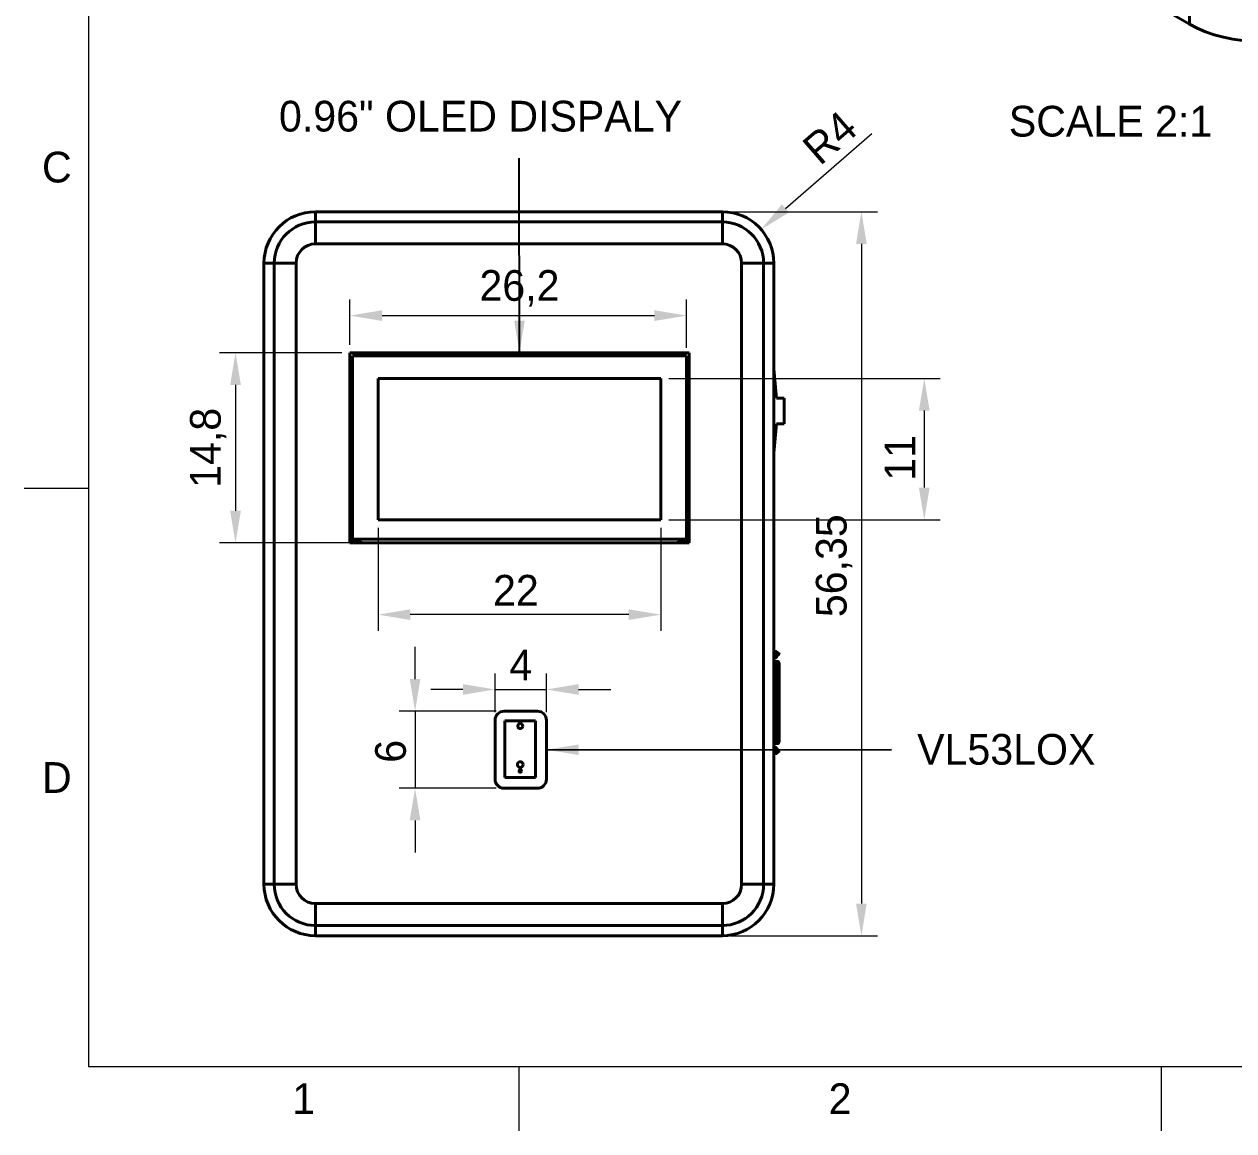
# Model space of a CAD drawing. Header units: millimetres. Extents: x 15 to 292, y 5 to 205.
# Drawn here: x 15 to 109.1, y 5 to 91.1 of the extents above; entities that cross this region are included whole.
import ezdxf

# ---------------------------------------------------------------- set-up
doc = ezdxf.new("R2010")
doc.units = ezdxf.units.MM
for name, color, linetype in [('Annotations', 7, 'Continuous'), ('Border', 7, 'Continuous'), ('Geometries', 7, 'Continuous')]:
    doc.layers.add(name, color=color, linetype=linetype)
doc.styles.add('Shapr4', font='txt', dxfattribs={"height": 2.3925})
doc.styles.add('Shapr5', font='txt', dxfattribs={"height": 1.19625})
doc.styles.add('Shapr8', font='txt', dxfattribs={"height": 2.3925})
doc.dimstyles.new('ISO-25', dxfattribs={"dimtxt": 2.5, "dimasz": 2.5, "dimexe": 1.25, "dimexo": 0.625, "dimtad": 1, "dimtxsty": 'Standard', "dimcen": 2.5, "dimadec": 0, "dimazin": 0, "dimtfac": 1, "dimtmove": 0, "dimatfit": 3, "dimfxl": 1, "dimarcsym": 0})

# ---------------------------------------------------------------- blocks, each defined once
blk = doc.blocks.new('*D2')
at = {"layer": 'Annotations', "color": 0, "linetype": 'Continuous', "lineweight": 15}
for p, q in [((69.962, 76.538), (81.407, 76.538)), ((80.157, 74.038), (80.157, 22.688)), ((69.962, 20.188), (81.407, 20.188))]:
    blk.add_line(p, q, dxfattribs=at)
at = {"layer": 'Annotations', "color": 0}
for points in [[(80.574, 74.038), (79.74, 74.038), (80.157, 76.538)], [(79.74, 22.688), (80.574, 22.688), (80.157, 20.188)]]:
    blk.add_solid(points, dxfattribs=at)
at = {"layer": 'Defpoints', "color": 0}
for p in [(69.337, 76.538), (69.337, 20.188), (80.157, 20.188)]:
    blk.add_point(p, dxfattribs=at)
at = {"layer": 'Annotations', "color": 0, "lineweight": 15, "insert": (78.033, 48.987), "char_height": 2.3925, "attachment_point": 5, "rotation": 90, "style": 'Shapr4'}
blk.add_mtext('\\A1;56,35', dxfattribs=at)
blk = doc.blocks.new('*D3')
at = {"layer": 'Annotations', "color": 0, "linetype": 'Continuous', "lineweight": 15}
for p, q in [((39.725, 65.563), (30.196, 65.563)), ((31.446, 63.063), (31.446, 53.263)), ((40.738, 50.763), (30.196, 50.763))]:
    blk.add_line(p, q, dxfattribs=at)
at = {"layer": 'Annotations', "color": 0}
for points in [[(31.863, 63.063), (31.03, 63.063), (31.446, 65.563)], [(31.03, 53.263), (31.863, 53.263), (31.446, 50.763)]]:
    blk.add_solid(points, dxfattribs=at)
at = {"layer": 'Defpoints', "color": 0}
for p in [(40.35, 65.563), (31.446, 50.763), (41.363, 50.763)]:
    blk.add_point(p, dxfattribs=at)
at = {"layer": 'Annotations', "color": 0, "lineweight": 15, "insert": (29.322, 58.163), "char_height": 2.3925, "attachment_point": 5, "rotation": 90, "style": 'Shapr4'}
blk.add_mtext('\\A1;14,8', dxfattribs=at)
blk = doc.blocks.new('*D9')
at = {"layer": 'Annotations', "color": 0, "linetype": 'Continuous', "lineweight": 15}
blk.add_line((74.245, 76.8), (80.975, 82.642), dxfattribs=at)
at = {"layer": 'Annotations', "color": 0}
blk.add_solid([(73.972, 77.114), (74.519, 76.485), (72.358, 75.161)], dxfattribs=at)
at = {"layer": 'Defpoints', "color": 0}
for p in [(72.358, 75.161), (69.337, 72.538)]:
    blk.add_point(p, dxfattribs=at)
at = {"layer": 'Annotations', "color": 0, "lineweight": 15, "insert": (77.698, 82.308), "char_height": 2.3925, "attachment_point": 5, "rotation": 40.96643, "style": 'Shapr4'}
blk.add_mtext('\\A1;R4', dxfattribs=at)
blk = doc.blocks.new('*D10')
at = {"layer": 'Annotations', "color": 0, "linetype": 'Continuous', "lineweight": 15}
for p, q in [((40.35, 66.188), (40.35, 69.705)), ((66.55, 65.938), (66.55, 69.705)), ((42.85, 68.455), (64.05, 68.455))]:
    blk.add_line(p, q, dxfattribs=at)
at = {"layer": 'Annotations', "color": 0}
for points in [[(42.85, 68.872), (42.85, 68.039), (40.35, 68.455)], [(64.05, 68.039), (64.05, 68.872), (66.55, 68.455)]]:
    blk.add_solid(points, dxfattribs=at)
at = {"layer": 'Defpoints', "color": 0}
for p in [(66.55, 68.455), (40.35, 65.563), (66.55, 65.313)]:
    blk.add_point(p, dxfattribs=at)
at = {"layer": 'Annotations', "color": 0, "lineweight": 15, "insert": (53.545, 70.58), "char_height": 2.3925, "attachment_point": 5, "style": 'Shapr4'}
blk.add_mtext('\\A1;26,2', dxfattribs=at)
blk = doc.blocks.new('*D11')
at = {"layer": 'Annotations', "color": 0, "linetype": 'Continuous', "lineweight": 15}
for p, q in [((42.55, 51.938), (42.55, 43.929)), ((64.55, 51.938), (64.55, 43.929)), ((62.05, 45.179), (45.05, 45.179))]:
    blk.add_line(p, q, dxfattribs=at)
at = {"layer": 'Annotations', "color": 0}
for points in [[(45.05, 45.595), (45.05, 44.762), (42.55, 45.179)], [(62.05, 44.762), (62.05, 45.595), (64.55, 45.179)]]:
    blk.add_solid(points, dxfattribs=at)
at = {"layer": 'Defpoints', "color": 0}
for p in [(42.55, 52.563), (64.55, 52.563), (42.55, 45.179)]:
    blk.add_point(p, dxfattribs=at)
at = {"layer": 'Annotations', "color": 0, "lineweight": 15, "insert": (53.269, 47.075), "char_height": 2.3925, "attachment_point": 5, "style": 'Shapr4'}
blk.add_mtext('\\A1;22', dxfattribs=at)
blk = doc.blocks.new('*D12')
at = {"layer": 'Annotations', "color": 0, "linetype": 'Continuous', "lineweight": 15}
for p, q in [((65.175, 63.563), (86.3, 63.563)), ((85.05, 61.063), (85.05, 55.063)), ((65.175, 52.563), (86.3, 52.563))]:
    blk.add_line(p, q, dxfattribs=at)
at = {"layer": 'Annotations', "color": 0}
for points in [[(85.467, 61.063), (84.634, 61.063), (85.05, 63.563)], [(84.634, 55.063), (85.467, 55.063), (85.05, 52.563)]]:
    blk.add_solid(points, dxfattribs=at)
at = {"layer": 'Defpoints', "color": 0}
for p in [(64.55, 63.563), (64.55, 52.563), (85.05, 52.563)]:
    blk.add_point(p, dxfattribs=at)
at = {"layer": 'Annotations', "color": 0, "lineweight": 15, "insert": (83.154, 57.379), "char_height": 2.3925, "attachment_point": 5, "rotation": 90, "style": 'Shapr4'}
blk.add_mtext('\\A1;11', dxfattribs=at)
blk = doc.blocks.new('*D13')
at = {"layer": 'Annotations', "color": 0, "linetype": 'Continuous', "lineweight": 15}
for p, q in [((51.65, 37.588), (51.65, 40.606)), ((55.65, 37.588), (55.65, 40.606)), ((49.15, 39.356), (46.65, 39.356)), ((51.65, 39.356), (55.65, 39.356)), ((58.15, 39.356), (60.65, 39.356))]:
    blk.add_line(p, q, dxfattribs=at)
at = {"layer": 'Annotations', "color": 0}
for points in [[(49.15, 38.939), (49.15, 39.772), (51.65, 39.356)], [(58.15, 39.772), (58.15, 38.939), (55.65, 39.356)]]:
    blk.add_solid(points, dxfattribs=at)
at = {"layer": 'Defpoints', "color": 0}
for p in [(55.65, 39.356), (51.65, 36.963), (55.65, 36.963)]:
    blk.add_point(p, dxfattribs=at)
at = {"layer": 'Annotations', "color": 0, "lineweight": 15, "insert": (53.65, 41.252), "char_height": 2.3925, "attachment_point": 5, "style": 'Shapr4'}
blk.add_mtext('\\A1;4', dxfattribs=at)
blk = doc.blocks.new('*D14')
at = {"layer": 'Annotations', "color": 0, "linetype": 'Continuous', "lineweight": 15}
for p, q in [((45.421, 40.163), (45.421, 42.663)), ((51.725, 37.663), (44.171, 37.663)), ((45.421, 37.663), (45.421, 31.663)), ((51.725, 31.663), (44.171, 31.663)), ((45.421, 29.163), (45.421, 26.663))]:
    blk.add_line(p, q, dxfattribs=at)
at = {"layer": 'Annotations', "color": 0}
for points in [[(45.005, 40.163), (45.838, 40.163), (45.421, 37.663)], [(45.838, 29.163), (45.005, 29.163), (45.421, 31.663)]]:
    blk.add_solid(points, dxfattribs=at)
at = {"layer": 'Defpoints', "color": 0}
for p in [(52.35, 37.663), (45.421, 31.663), (52.35, 31.663)]:
    blk.add_point(p, dxfattribs=at)
at = {"layer": 'Annotations', "color": 0, "lineweight": 15, "insert": (43.525, 34.538), "char_height": 2.3925, "attachment_point": 5, "rotation": 90, "style": 'Shapr4'}
blk.add_mtext('\\A1;6', dxfattribs=at)

msp = doc.modelspace()

# ---------------------------------------------------------------- linework, layer by layer
at = {"layer": 'Border', "linetype": 'Continuous', "lineweight": 15}
for p, q in [((20, 200), (20, 10)), ((20, 55), (15, 55)), ((20, 10), (287, 10)), ((53.5, 10), (53.5, 5)), ((103.5, 10), (103.5, 5))]:
    msp.add_line(p, q, dxfattribs=at)
at = {"layer": 'Geometries', "linetype": 'Continuous', "lineweight": 40}
for p, q in [((105.681, 91.14), (37.304, 130.618)), ((105.681, 91.14), (105.681, 109.103)), ((37.662, 75.745), (37.662, 76.538)), ((37.662, 76.538), (69.337, 76.538)), ((69.337, 75.745), (69.337, 76.538)), ((37.662, 75.745), (69.337, 75.745)), ((37.662, 75.745), (37.662, 74.038)), ((69.337, 75.745), (69.337, 74.038)), ((69.337, 74.038), (37.662, 74.038)), ((34.455, 72.538), (33.662, 72.538)), ((33.662, 24.188), (33.662, 72.538)), ((34.455, 24.188), (34.455, 72.538)), ((34.455, 72.538), (36.162, 72.538)), ((36.162, 72.538), (36.162, 24.188)), ((70.837, 24.188), (70.837, 72.538)), ((72.544, 72.538), (70.837, 72.538)), ((72.544, 72.538), (72.544, 24.188)), ((73.337, 72.538), (72.544, 72.538)), ((73.337, 72.538), (73.337, 64.307)), ((66.75, 65.563), (40.35, 65.563)), ((40.35, 65.563), (40.35, 50.763)), ((40.55, 65.313), (40.55, 51.063)), ((66.55, 65.313), (40.55, 65.313)), ((66.55, 51.063), (66.55, 65.313)), ((66.75, 50.763), (66.75, 65.563)), ((73.55, 62.033), (73.337, 64.307)), ((73.337, 64.307), (73.337, 57.76)), ((64.55, 63.563), (42.55, 63.563)), ((42.55, 63.563), (42.55, 52.563)), ((64.55, 52.563), (64.55, 63.563)), ((74.15, 62.033), (73.55, 62.033)), ((74.15, 60.033), (74.15, 62.033)), ((73.337, 57.76), (73.55, 60.033)), ((73.55, 60.033), (74.15, 60.033)), ((73.337, 57.76), (73.337, 42.105)), ((42.55, 52.563), (64.55, 52.563)), ((41.363, 50.763), (40.55, 51.063)), ((40.55, 51.063), (40.55, 50.763)), ((40.55, 51.063), (66.55, 51.063)), ((66.55, 51.063), (65.736, 50.763)), ((66.55, 50.763), (66.55, 51.063)), ((40.35, 50.763), (40.55, 50.763)), ((40.55, 50.763), (41.363, 50.763)), ((41.363, 50.763), (65.736, 50.763)), ((65.736, 50.763), (66.55, 50.763)), ((66.55, 50.763), (66.75, 50.763)), ((73.337, 42.105), (73.395, 42.177)), ((73.337, 42.105), (73.337, 42.083)), ((73.337, 42.083), (73.337, 42.074)), ((73.343, 42.079), (73.337, 42.083)), ((73.337, 42.074), (73.337, 41.798)), ((73.337, 41.798), (73.337, 41.788)), ((73.337, 41.788), (73.337, 41.538)), ((73.337, 41.538), (73.337, 41.537)), ((73.337, 41.538), (73.343, 41.538)), ((73.337, 41.537), (73.337, 41.518)), ((73.337, 41.518), (73.337, 35.158)), ((73.395, 41.518), (73.337, 41.518)), ((73.41, 42.164), (73.343, 42.079)), ((73.343, 41.538), (73.41, 41.538)), ((73.395, 42.177), (73.507, 42.317)), ((73.41, 42.164), (73.395, 42.177)), ((73.535, 42.321), (73.41, 42.164)), ((73.621, 41.996), (73.41, 42.164)), ((73.41, 41.538), (73.621, 41.538)), ((73.535, 42.321), (73.746, 42.152)), ((73.551, 41.907), (73.621, 41.996)), ((73.551, 41.907), (73.558, 41.901)), ((73.629, 41.99), (73.558, 41.901)), ((73.621, 41.996), (73.746, 42.152)), ((73.621, 41.996), (73.629, 41.99)), ((73.748, 42.138), (73.629, 41.99)), ((73.507, 35.338), (73.507, 41.338)), ((73.535, 41.338), (73.507, 41.338)), ((73.535, 41.338), (73.535, 35.338)), ((73.746, 41.338), (73.535, 41.338)), ((73.746, 41.338), (73.746, 40.686)), ((73.746, 41.338), (73.75, 41.338)), ((73.746, 40.686), (73.746, 35.99)), ((73.75, 35.338), (73.75, 41.338)), ((52.35, 37.663), (54.95, 37.663)), ((51.65, 32.363), (51.65, 36.963)), ((54.801, 36.905), (52.401, 36.905)), ((52.401, 36.905), (52.401, 32.505)), ((54.801, 32.505), (54.801, 36.905)), ((55.65, 36.963), (55.65, 32.363)), ((73.746, 35.338), (73.746, 35.99)), ((73.337, 35.158), (73.395, 35.158)), ((73.337, 35.158), (73.337, 35.139)), ((73.337, 35.139), (73.337, 35.138)), ((73.337, 35.138), (73.337, 34.888)), ((73.343, 35.138), (73.337, 35.138)), ((73.337, 34.888), (73.337, 34.878)), ((73.337, 34.878), (73.337, 34.602)), ((73.41, 35.138), (73.343, 35.138)), ((73.621, 35.138), (73.41, 35.138)), ((73.535, 35.338), (73.507, 35.338)), ((73.535, 35.338), (73.746, 35.338)), ((73.746, 35.338), (73.75, 35.338)), ((73.337, 34.602), (73.337, 34.593)), ((73.343, 34.597), (73.337, 34.593)), ((73.337, 34.593), (73.337, 34.571)), ((73.395, 34.499), (73.337, 34.571)), ((73.337, 34.571), (73.337, 24.188)), ((73.343, 34.597), (73.41, 34.512)), ((73.41, 34.512), (73.395, 34.499)), ((73.507, 34.359), (73.395, 34.499)), ((73.41, 34.512), (73.621, 34.68)), ((73.41, 34.512), (73.535, 34.356)), ((73.746, 34.524), (73.535, 34.356)), ((73.551, 34.769), (73.558, 34.775)), ((73.621, 34.68), (73.551, 34.769)), ((73.558, 34.775), (73.629, 34.687)), ((73.621, 34.68), (73.629, 34.687)), ((73.746, 34.524), (73.621, 34.68)), ((73.629, 34.687), (73.748, 34.538)), ((52.401, 32.505), (54.801, 32.505)), ((54.95, 31.663), (52.35, 31.663)), ((34.455, 24.188), (33.662, 24.188)), ((36.162, 24.188), (34.455, 24.188)), ((70.837, 24.188), (72.544, 24.188)), ((73.337, 24.188), (72.544, 24.188)), ((37.662, 22.688), (69.337, 22.688)), ((37.662, 22.688), (37.662, 20.981)), ((69.337, 22.688), (69.337, 20.981)), ((69.337, 20.981), (37.662, 20.981)), ((37.662, 20.188), (37.662, 20.981)), ((69.337, 20.188), (69.337, 20.981)), ((69.337, 20.188), (37.662, 20.188))]:
    msp.add_line(p, q, dxfattribs=at)
at = {"layer": 'Geometries', "linetype": 'Continuous', "lineweight": 40, "flags": 128}
for points in [[(73.75, 41.338), (73.75, 41.341), (73.75, 41.347), (73.749, 41.353), (73.749, 41.359), (73.749, 41.365), (73.748, 41.371), (73.747, 41.377), (73.747, 41.383), (73.746, 41.389), (73.745, 41.395), (73.744, 41.4), (73.742, 41.406), (73.741, 41.412), (73.739, 41.417), (73.738, 41.423), (73.736, 41.428), (73.734, 41.433), (73.733, 41.439), (73.731, 41.444), (73.728, 41.449), (73.726, 41.454), (73.724, 41.459), (73.722, 41.464), (73.719, 41.468), (73.717, 41.473), (73.714, 41.477), (73.711, 41.481), (73.708, 41.486), (73.705, 41.49), (73.702, 41.494), (73.699, 41.497), (73.696, 41.501), (73.693, 41.504), (73.69, 41.508), (73.686, 41.511), (73.683, 41.514), (73.68, 41.517), (73.676, 41.519), (73.672, 41.522), (73.669, 41.524), (73.665, 41.526), (73.661, 41.528), (73.658, 41.53), (73.654, 41.532), (73.65, 41.533), (73.646, 41.534), (73.642, 41.535), (73.639, 41.536), (73.635, 41.537), (73.631, 41.538), (73.627, 41.538), (73.623, 41.538), (73.621, 41.538)], [(73.621, 35.138), (73.624, 35.138), (73.627, 35.138), (73.631, 35.139), (73.635, 35.139), (73.639, 35.14), (73.643, 35.141), (73.647, 35.142), (73.65, 35.143), (73.654, 35.145), (73.658, 35.146), (73.662, 35.148), (73.665, 35.15), (73.669, 35.152), (73.673, 35.154), (73.676, 35.157), (73.68, 35.16), (73.683, 35.162), (73.687, 35.165), (73.69, 35.169), (73.693, 35.172), (73.696, 35.175), (73.699, 35.179), (73.703, 35.183), (73.706, 35.187), (73.708, 35.191), (73.711, 35.195), (73.714, 35.199), (73.717, 35.203), (73.719, 35.208), (73.722, 35.213), (73.724, 35.217), (73.726, 35.222), (73.728, 35.227), (73.731, 35.232), (73.733, 35.237), (73.734, 35.243), (73.736, 35.248), (73.738, 35.253), (73.739, 35.259), (73.741, 35.265), (73.742, 35.27), (73.744, 35.276), (73.745, 35.282), (73.746, 35.287), (73.747, 35.293), (73.747, 35.299), (73.748, 35.305), (73.749, 35.311), (73.749, 35.317), (73.749, 35.323), (73.75, 35.329), (73.75, 35.335), (73.75, 35.338)]]:
    msp.add_lwpolyline(points, dxfattribs=at)
at = {"layer": 'Geometries', "linetype": 'Continuous', "lineweight": 40}
for centre, radius in [((53.609, 36.506), 0.2), ((53.609, 33.506), 0.224), ((53.609, 33.006), 0.1)]:
    msp.add_circle(centre, radius, dxfattribs=at)
for centre, radius, start, end in [((37.662, 72.538), 4, 90, 180), ((69.337, 72.538), 4, 0, 90), ((37.662, 72.538), 3.207, 90, 180), ((69.337, 72.538), 3.207, 0, 90), ((37.662, 72.538), 1.5, 90, 180), ((69.337, 72.538), 1.5, 0, 90), ((73.319, 42.098), 0.03, 307.49319, 321.40993), ((73.324, 42.088), 0.29, 272.65756, 321.40993), ((73.324, 42.088), 0.3, 272.56891, 321.40993), ((73.523, 42.305), 0.02, 51.40993, 141.40993), ((73.74, 42.144), 0.01, 321.40993, 51.40993), ((52.35, 36.963), 0.7, 90, 180), ((54.95, 36.963), 0.7, 0, 90), ((73.324, 34.588), 0.3, 38.59007, 87.43109), ((73.324, 34.588), 0.29, 38.59007, 87.34244), ((73.319, 34.578), 0.03, 38.59007, 52.50681), ((73.523, 34.371), 0.02, 218.59007, 308.59007), ((73.74, 34.532), 0.01, 308.59007, 38.59007), ((52.35, 32.363), 0.7, 180, 270), ((54.95, 32.363), 0.7, 270, 0), ((37.662, 24.188), 4, 180, 270), ((37.662, 24.188), 3.207, 180, 270), ((37.662, 24.188), 1.5, 180, 270), ((69.337, 24.188), 3.207, 270, 0), ((69.337, 24.188), 1.5, 270, 0), ((69.337, 24.188), 4, 270, 0)]:
    msp.add_arc(centre, radius, start, end, dxfattribs=at)
for centre, major_axis, ratio, start_param, end_param in [((111.338, 94.406), (8, 0), 0.57735, 3.926991, 5.497787), ((73.343, 41.518), (0, 0.02), 0.781629, 0, 0.338344), ((73.41, 41.518), (0, 0.02), 0.781629, 0, 1.570796), ((73.395, 41.338), (0, -0.18), 0.623744, 1.570796, 3.141593), ((73.41, 41.338), (0, 0.2), 0.623744, 4.712389, 6.283185), ((73.621, 41.338), (0, -0.2), 0.623744, 1.570796, 3.141593), ((73.343, 35.158), (0, -0.02), 0.781629, 5.944842, 6.283185), ((73.395, 35.338), (0, -0.18), 0.623744, 0, 1.570796), ((73.41, 35.158), (0, -0.02), 0.781629, 4.712389, 6.283185), ((73.41, 35.338), (0, 0.2), 0.623744, 3.141593, 4.712389), ((73.621, 35.338), (0, -0.2), 0.623744, 0, 1.570796)]:
    msp.add_ellipse(centre, major_axis=major_axis, ratio=ratio, start_param=start_param, end_param=end_param, dxfattribs=at)

# ---------------------------------------------------------------- texts
at = {"layer": 'Annotations', "linetype": 'Continuous', "lineweight": 15, "char_height": 1.79438, "width": 84.66672, "attachment_point": 4}
for s, insert in [('{\\fSF-Mono-Regular-Extended.ttf|b0|i0|c0|p0;\\H1.333333x;0.96" OLED DISPALY}', (34.831, 83.964)), ('{\\fSF-Mono-Regular-Extended.ttf|b0|i0|c0|p0;\\H1.333333x;VL53LOX}', (84.497, 34.679))]:
    msp.add_mtext(s, dxfattribs=dict(at, insert=insert))
at = {"layer": 'Annotations', "linetype": 'Continuous', "lineweight": 40, "insert": (99.547, 84.787), "char_height": 2.3925, "width": 1000, "attachment_point": 2, "style": 'Shapr5'}
msp.add_mtext('SCALE 2:1', dxfattribs=at)
at = {"layer": 'Border', "linetype": 'Continuous', "lineweight": 15, "char_height": 2.393, "width": 2.3925, "style": 'Shapr8'}
for s, insert, attachment_point in [('C', (18.696, 80), 6), ('D', (18.696, 32.5), 6), ('1', (36.75, 8.696), 2), ('2', (78.5, 8.696), 2)]:
    msp.add_mtext(s, dxfattribs=dict(at, insert=insert, attachment_point=attachment_point))

# ---------------------------------------------------------------- dimensions: what is measured, and where the dimension line sits
at = {"layer": 'Annotations', "linetype": 'Continuous', "lineweight": 15}
dim = msp.add_radius_dim(center=(69.337, 72.538), mpoint=(72.358, 75.161), dimstyle='ISO-25', override={"dimscale": 1, "dimgap": 0.7, "dimdec": 2, "dimlfac": 1, "dimrnd": 0.01, "dimzin": 8, "dimdsep": 44, "dimtxsty": 'Shapr4', "dimcen": 0, "dimadec": 2, "dimtol": 0, "dimlim": 0, "dimtp": 0, "dimtm": 0, "dimtfac": 0.6, "dimtdec": 8, "dimtofl": 0, "dimfrac": 2, "dimtolj": 1, "dimlwd": 15, "dimlwe": 15}, dxfattribs=at)
dim.commit()
dim.dimension.update_dxf_attribs({"geometry": '*D9', "text_midpoint": (78.941, 80.876), "dimtype": 164})
for base, p1, p2, angle, picture, middle in [((80.157, 20.188), (69.337, 76.538), (69.337, 20.188), 90, '*D2', (80.157, 48.987)), ((31.446, 50.763), (40.35, 65.563), (41.363, 50.763), 270, '*D3', (31.446, 58.163)), ((85.05, 52.563), (64.55, 63.563), (64.55, 52.563), 270, '*D12', (85.05, 57.379)), ((42.55, 45.179), (64.55, 52.563), (42.55, 52.563), 180, '*D11', (53.269, 45.179)), ((45.421, 31.663), (52.35, 37.663), (52.35, 31.663), 90, '*D14', (45.421, 34.538)), ((55.65, 39.356), (51.65, 36.963), (55.65, 36.963), 180, '*D13', (53.65, 39.356))]:
    dim = msp.add_linear_dim(base=base, p1=p1, p2=p2, angle=angle, dimstyle='ISO-25', override={"dimscale": 1, "dimgap": 0.7, "dimdec": 2, "dimlfac": 1, "dimrnd": 0.01, "dimzin": 8, "dimdsep": 44, "dimtxsty": 'Shapr4', "dimse1": 0, "dimse2": 0, "dimadec": 2, "dimtol": 0, "dimlim": 0, "dimtp": 0, "dimtm": 0, "dimtfac": 0.6, "dimtdec": 8, "dimfrac": 2, "dimtolj": 1, "dimlwd": 15, "dimlwe": 15}, dxfattribs=at)
    dim.commit()
    dim.dimension.update_dxf_attribs({"geometry": picture, "text_midpoint": middle, "dimtype": 160})
dim = msp.add_linear_dim(base=(66.55, 68.455), p1=(40.35, 65.563), p2=(66.55, 65.313), dimstyle='ISO-25', override={"dimscale": 1, "dimgap": 0.7, "dimdec": 2, "dimlfac": 1, "dimrnd": 0.01, "dimzin": 8, "dimdsep": 44, "dimtxsty": 'Shapr4', "dimse1": 0, "dimse2": 0, "dimadec": 2, "dimtol": 0, "dimlim": 0, "dimtp": 0, "dimtm": 0, "dimtfac": 0.6, "dimtdec": 8, "dimfrac": 2, "dimtolj": 1, "dimlwd": 15, "dimlwe": 15}, dxfattribs=at)
dim.commit()
dim.dimension.update_dxf_attribs({"geometry": '*D10', "text_midpoint": (53.545, 68.455), "dimtype": 160})

# ---------------------------------------------------------------- leaders
for points in [[(53.55, 65.563), (53.535, 80.715)], [(55.65, 34.663), (82.497, 34.675)]]:
    msp.add_leader(points, dimstyle='ISO-25', dxfattribs=at)

doc.saveas('drawing.dxf')
